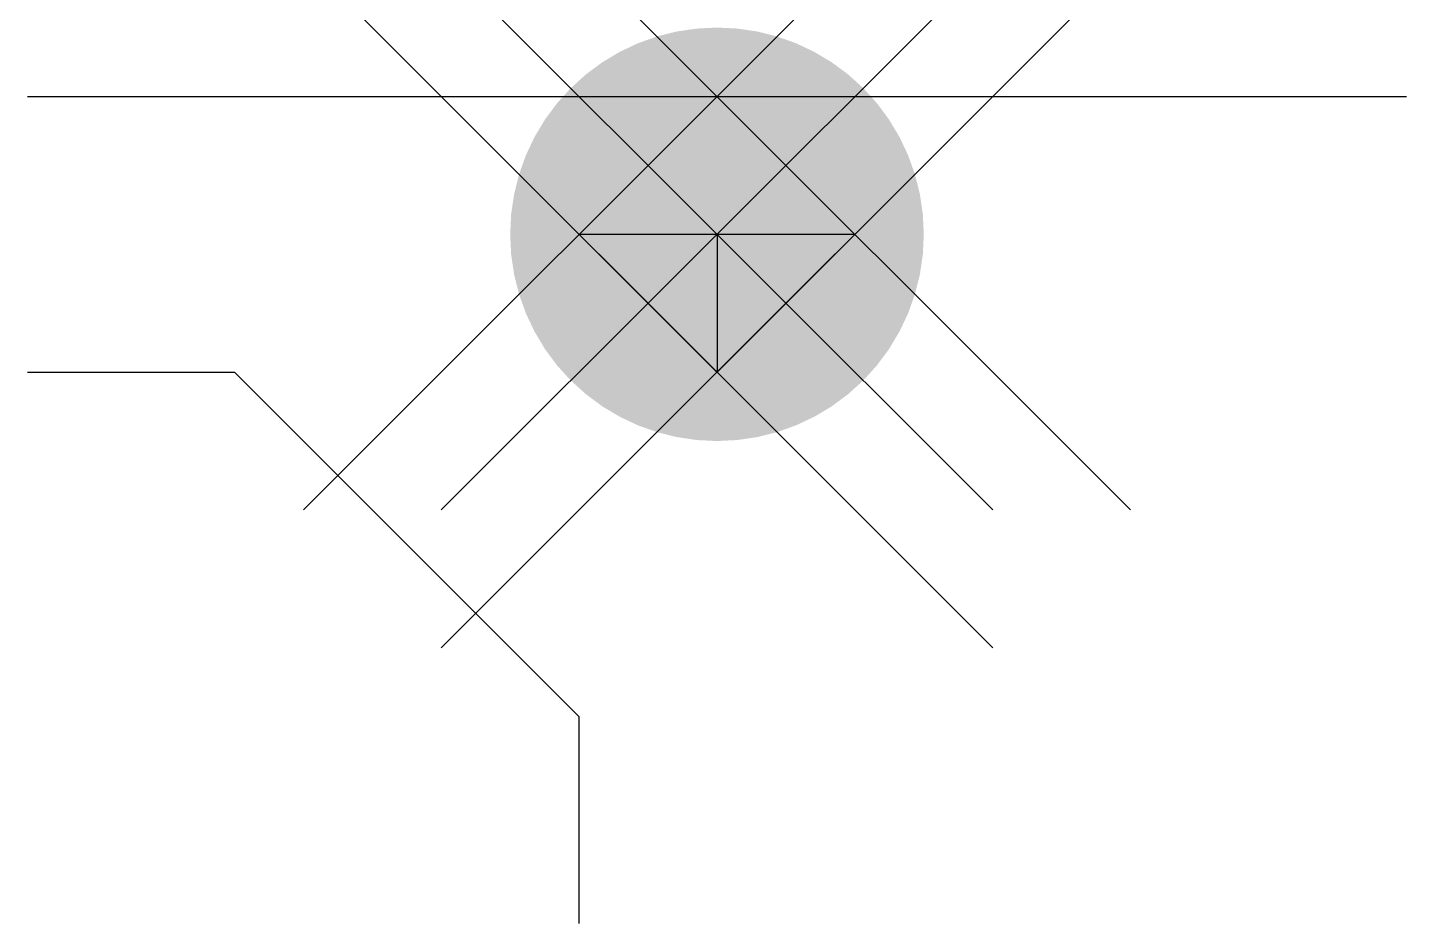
# Model space of a CAD drawing. Extents: x 64.5 to 69.5, y -91 to -87.75.
import ezdxf

# ---------------------------------------------------------------- set-up
doc = ezdxf.new("R2010")
doc.units = 0
doc.header["$LTSCALE"] = 0.2
doc.header["$PDMODE"] = 3
doc.header["$PDSIZE"] = -2
doc.layers.get('0').update_dxf_attribs({"linetype": 'CONTINUOUS'})
doc.layers.add('C', color=7, linetype='CONTINUOUS')
doc.layers.add('INFO', color=2, linetype='CONTINUOUS')

msp = doc.modelspace()

# ---------------------------------------------------------------- linework, layer by layer
at = {"color": 0, "linetype": 'CONTINUOUS'}
for p, q in [((66.5, -88.5), (67.5, -88.5)), ((67, -88.5), (67, -89))]:
    msp.add_line(p, q, dxfattribs=at)
at = {"color": 0, "linetype": 'CONTINUOUS', "const_width": 0.75}
msp.add_lwpolyline([(67, -88.875, 1), (67, -88.125, 1)], format="xyb", close=True, dxfattribs=at)
at = {"layer": 'C', "color": 0, "linetype": 'CONTINUOUS'}
for p in [(66.5, -88.5), (67, -88.5), (67.5, -88.5), (67, -89)]:
    msp.add_point(p, dxfattribs=at)
at = {"layer": 'INFO', "color": 0, "linetype": 'CONTINUOUS'}
for p, q in [((64.5, -88), (69.5, -88)), ((64.5, -89), (65.25, -89)), ((65.25, -89), (66.5, -90.25)), ((66.5, -91), (66.5, -90.25))]:
    msp.add_line(p, q, dxfattribs=at)

doc.saveas('drawing.dxf')
